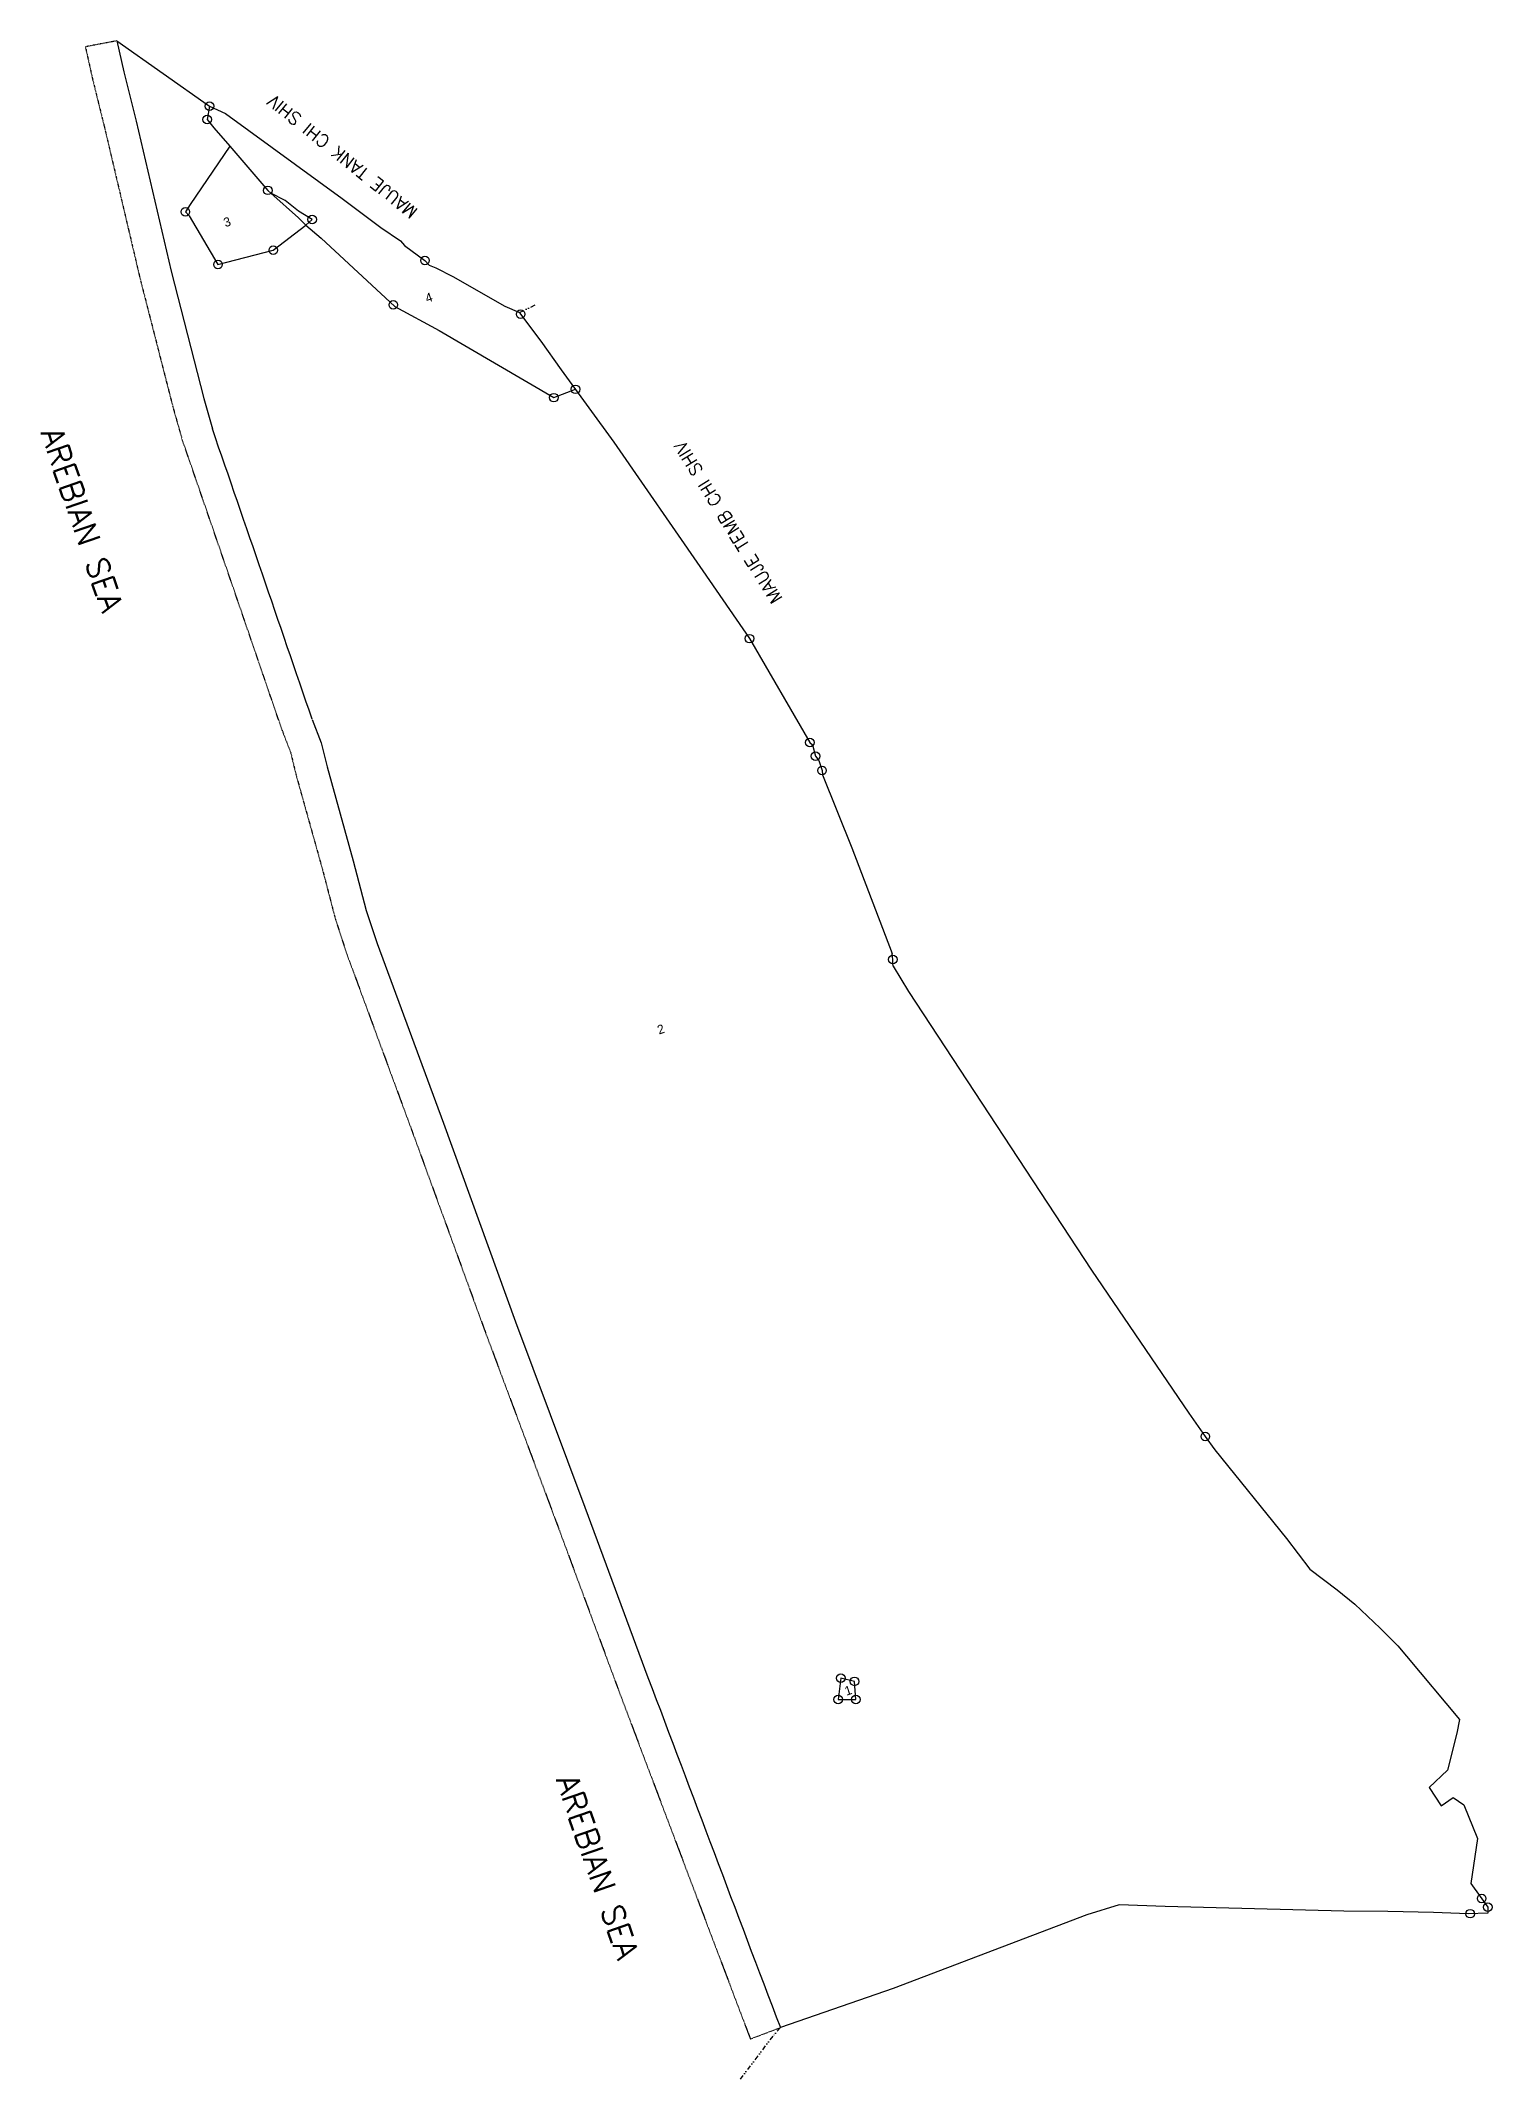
# Model space of a CAD drawing. Header units: metres. Extents: x 355885 to 357370, y 1743884 to 1745969.
import ezdxf

# ---------------------------------------------------------------- set-up
doc = ezdxf.new("R2010")
doc.units = ezdxf.units.M
doc.header["$MEASUREMENT"] = 0
doc.linetypes.add('DASHDOT', pattern=[1, 0.5, -0.25, 0, -0.25])
doc.linetypes.add('DIVIDE', pattern=[1.25, 0.5, -0.25, 0, -0.25, 0, -0.25])
for name, color, linetype in [('OTHERS', 1, 'Continuous'), ('POLY_PARCEL', 6, 'Continuous'), ('POLY_WATER', 4, 'Continuous'), ('TEXT_MAPOUT', 7, 'Continuous'), ('TEXT_PARCEL', 7, 'Continuous'), ('V_BOUND_LINE', 7, 'Continuous'), ('V_BOUND_STREAM_LINE', 7, 'DASHDOT'), ('V_DIVIDE_LINE', 7, 'DIVIDE')]:
    doc.layers.add(name, color=color, linetype=linetype)
doc.styles.get("Standard").update_dxf_attribs({"font": 'simplex.shx'})
doc.styles.add('TEXT_MAP', font='KRDEV050.TTF')

msp = doc.modelspace()

# ---------------------------------------------------------------- linework, layer by layer
for centre in [(356057.6, 1745902.5), (356055.2, 1745888.8), (356117.3, 1745816.4), (356032.9, 1745794.4), (356162.7, 1745786.6), (356122.9, 1745755.3), (356066.3, 1745740.6), (356278.1, 1745744.7), (356245.7, 1745699.2), (356376, 1745689.8), (356432.1, 1745612.8), (356409.9, 1745604.3), (356610.3, 1745357.7), (356672, 1745251.5), (356677.6, 1745237.4), (356684.4, 1745222.7), (356756.8, 1745029.4), (357076.6, 1744541.3), (356703.6, 1744294), (356701, 1744272.2), (356717.6, 1744290.8), (356719.1, 1744272.2), (357359.4, 1744068.6), (357347.6, 1744053.1), (357365.8, 1744059.7)]:
    msp.add_circle(centre, 4.4)
at = {"layer": 'OTHERS'}
for p, q in [((356135.1, 1745805.9), (356120.4, 1745813.6)), ((356148.8, 1745795.2), (356135.1, 1745805.9)), ((356162.7, 1745786.6), (356148.8, 1745795.2)), ((356156.2, 1745780.7), (356162.7, 1745786.6))]:
    msp.add_line(p, q, dxfattribs=at)
at = {"layer": 'POLY_PARCEL'}
for p, q in [((356057.6, 1745902.5), (356055.2, 1745888.8)), ((356055.2, 1745888.8), (356062.1, 1745880.3)), ((356078.3, 1745861.5), (356037.7, 1745801.9)), ((356062.1, 1745880.3), (356078.3, 1745861.5)), ((356078.3, 1745861.5), (356117.3, 1745816.4)), ((356037.7, 1745801.9), (356032.9, 1745794.4)), ((356117.3, 1745816.4), (356120.4, 1745813.6)), ((356120.4, 1745813.6), (356148.7, 1745788.3)), ((356032.9, 1745794.4), (356036.9, 1745790.2)), ((356036.9, 1745790.2), (356066.3, 1745740.6)), ((356122.9, 1745755.3), (356156.2, 1745780.7)), ((356148.7, 1745788.3), (356156.2, 1745780.7)), ((356156.2, 1745780.7), (356171.9, 1745767.4)), ((356171.9, 1745767.4), (356247.3, 1745697.7)), ((356066.3, 1745740.6), (356122.9, 1745755.3)), ((356247.3, 1745697.7), (356292.5, 1745672.9)), ((356292.5, 1745672.9), (356409.9, 1745604.3)), ((356409.9, 1745604.3), (356432.1, 1745612.8)), ((356703.6, 1744294), (356701, 1744272.2)), ((356717.6, 1744290.8), (356703.6, 1744294)), ((356719.1, 1744272.2), (356717.6, 1744290.8)), ((356701, 1744272.2), (356719.1, 1744272.2))]:
    msp.add_line(p, q, dxfattribs=at)
at = {"layer": 'POLY_WATER'}
for p, q in [((355962.9, 1745969.4), (355969.9, 1745937.5)), ((355969.9, 1745937.5), (355982.4, 1745887.1)), ((355982.4, 1745887.1), (356018.4, 1745733.7)), ((356018.4, 1745733.7), (356051.7, 1745603.4)), ((356051.7, 1745603.4), (356060.6, 1745572.3)), ((356162.8, 1745275.1), (356171.9, 1745251.2)), ((356171.9, 1745251.2), (356177.9, 1745226.5)), ((356177.9, 1745226.5), (356204.7, 1745130.4)), ((356204.7, 1745130.4), (356218, 1745079.6)), ((356218, 1745079.6), (356229.1, 1745045.8)), ((356229.1, 1745045.8), (356296.9, 1744861.8)), ((356296.9, 1744861.8), (356370.8, 1744658.8)), ((356370.8, 1744658.8), (356441.8, 1744469.1)), ((356441.8, 1744469.1), (356506.3, 1744294.8))]:
    msp.add_line(p, q, dxfattribs=at)
for centre, radius, start, end in [((252603.2, 1709846.4), 109452.1, 18.886336, 19.050846), ((557436.9, 1820040.5), 214733.6, 200.655159, 200.757369)]:
    msp.add_arc(centre, radius, start, end, dxfattribs=at)
at = {"layer": 'V_BOUND_LINE'}
for p, q in [((355962.9, 1745969.4), (356057.6, 1745902.5)), ((356057.6, 1745902.5), (356074.1, 1745895)), ((356074.1, 1745895), (356193.5, 1745808.1)), ((356193.5, 1745808.1), (356233.1, 1745778.3)), ((356233.1, 1745778.3), (356253, 1745764.9)), ((356253, 1745764.9), (356257.2, 1745759.8)), ((356257.2, 1745759.8), (356278.1, 1745744.7)), ((356278.1, 1745744.7), (356282.3, 1745739.8)), ((356282.3, 1745739.8), (356289.2, 1745737)), ((356289.2, 1745737), (356306.5, 1745728.3)), ((356306.5, 1745728.3), (356359.8, 1745698)), ((356359.8, 1745698), (356374.9, 1745691.4)), ((356374.9, 1745691.4), (356376, 1745689.8)), ((356376, 1745689.8), (356396.5, 1745662.2)), ((356396.5, 1745662.2), (356417.6, 1745632.7)), ((356417.6, 1745632.7), (356471.4, 1745558.9)), ((356471.4, 1745558.9), (356562.5, 1745427.1)), ((356562.5, 1745427.1), (356610.3, 1745357.7)), ((356610.3, 1745357.7), (356672, 1745251.5)), ((356672, 1745251.5), (356674.8, 1745248.9)), ((356674.8, 1745248.9), (356677.6, 1745237.4)), ((356677.6, 1745237.4), (356681.1, 1745233)), ((356681.1, 1745233), (356684.4, 1745222.7)), ((356684.4, 1745222.7), (356684.9, 1745218.4)), ((356684.9, 1745218.4), (356714.9, 1745143.5)), ((356714.9, 1745143.5), (356756.2, 1745035.7)), ((356757.1, 1745022.5), (356773, 1744996.8)), ((356773, 1744996.8), (356960.2, 1744711.7)), ((356960.2, 1744711.7), (357059.8, 1744565.1)), ((357059.8, 1744565.1), (357076.6, 1744541.3)), ((357076.6, 1744541.3), (357086.5, 1744527.7)), ((357086.5, 1744527.7), (357159.6, 1744437.1)), ((357159.6, 1744437.1), (357183.5, 1744405.6)), ((357183.5, 1744405.6), (357211.4, 1744384.4)), ((357211.4, 1744384.4), (357229.6, 1744369.9)), ((357229.6, 1744369.9), (357255.7, 1744345.1)), ((357255.7, 1744345.1), (357273.6, 1744327.1)), ((357273.6, 1744327.1), (357282.5, 1744316.6)), ((357282.5, 1744316.6), (357336.8, 1744251.8)), ((357333.9, 1744237.9), (357324.4, 1744199.9)), ((357336.8, 1744251.8), (357333.9, 1744237.9)), ((357324.4, 1744199.9), (357305.7, 1744182.3)), ((357305.7, 1744182.3), (357317.9, 1744163.4)), ((357317.9, 1744163.4), (357330.1, 1744171.9)), ((357330.1, 1744171.9), (357341, 1744164.5)), ((357341, 1744164.5), (357355.2, 1744129.9)), ((357355.2, 1744129.9), (357348.4, 1744083.9)), ((357348.4, 1744083.9), (357365.8, 1744059.7)), ((356955.4, 1744051.9), (356757.2, 1743976.4)), ((356988.4, 1744062.2), (356955.4, 1744051.9)), ((357035.6, 1744060.5), (356988.4, 1744062.2)), ((357218.2, 1744055.7), (357035.6, 1744060.5)), ((357263.5, 1744055.5), (357218.2, 1744055.7)), ((357310.2, 1744054.4), (357263.5, 1744055.5)), ((357345.5, 1744053.1), (357310.2, 1744054.4)), ((357365.8, 1744053.7), (357345.5, 1744053.1)), ((357365.8, 1744059.7), (357365.8, 1744053.7)), ((356757.2, 1743976.4), (356641.8, 1743936.5))]:
    msp.add_line(p, q, dxfattribs=at)
msp.add_arc((356629, 1745021), 128.1, 0.6458, 6.5541, dxfattribs=at)
at = {"layer": 'V_BOUND_STREAM_LINE'}
for p, q in [((355962.9, 1745969.4), (355930.6, 1745963.3)), ((355930.6, 1745963.3), (355938, 1745930)), ((355938, 1745930), (355950.5, 1745879.4)), ((355950.5, 1745879.4), (355986.6, 1745725.9)), ((355986.6, 1745725.9), (356020.1, 1745594.9)), ((356020.1, 1745594.9), (356029.3, 1745562.5)), ((356131.9, 1745263.9), (356140.6, 1745241.4)), ((356140.6, 1745241.4), (356146.2, 1745218.2)), ((356146.2, 1745218.2), (356173.1, 1745121.9)), ((356173.1, 1745121.9), (356186.5, 1745070.4)), ((356186.5, 1745070.4), (356198.1, 1745035)), ((356198.1, 1745035), (356266.1, 1744850.5)), ((356266.1, 1744850.5), (356340.1, 1744647.5)), ((356340.1, 1744647.5), (356411, 1744457.7)), ((356411, 1744457.7), (356475.6, 1744283.4)), ((356611.1, 1743924.9), (356641.8, 1743936.5))]:
    msp.add_line(p, q, dxfattribs=at)
for centre, radius, start, end in [((252097.6, 1709672.7), 109954, 18.886356, 19.050866), ((557473.9, 1820054.5), 214805.9, 200.655152, 200.757361)]:
    msp.add_arc(centre, radius, start, end, dxfattribs=at)
at = {"layer": 'V_DIVIDE_LINE', "ltscale": 10}
for p, q in [((356374.9, 1745691.4), (356391.8, 1745699.6)), ((356634, 1743927.9), (356600.6, 1743883.7)), ((356641.8, 1743936.5), (356634, 1743927.9))]:
    msp.add_line(p, q, dxfattribs=at)

# ---------------------------------------------------------------- texts
at = {"layer": 'TEXT_MAPOUT'}
for s, height, rotation, p in [('MAUJE TANK CHI SHIV', 12.929, 141.2602, (356271.9, 1745796.5)), ('AREBIAN SEA', 22.929, 288.8755, (355884.6, 1745568.7)), ('MAUJE TEMB CHI SHIV', 12.929, 121.7954, (356644.3, 1745398.8)), ('AREBIAN SEA', 22.929, 288.8755, (356412, 1744190.2))]:
    msp.add_text(s, height=height, rotation=rotation, dxfattribs=at).set_placement(p)
at = {"layer": 'TEXT_PARCEL', "style": 'TEXT_MAP'}
for s, p in [('3', (356073.8, 1745778.6)), ('4', (356280.2, 1745701.2)), ('2', (356517.6, 1744952.6)), ('1', (356709.3, 1744276))]:
    msp.add_text(s, height=9.31, rotation=18.1519, dxfattribs=at).set_placement(p)

doc.saveas('drawing.dxf')
